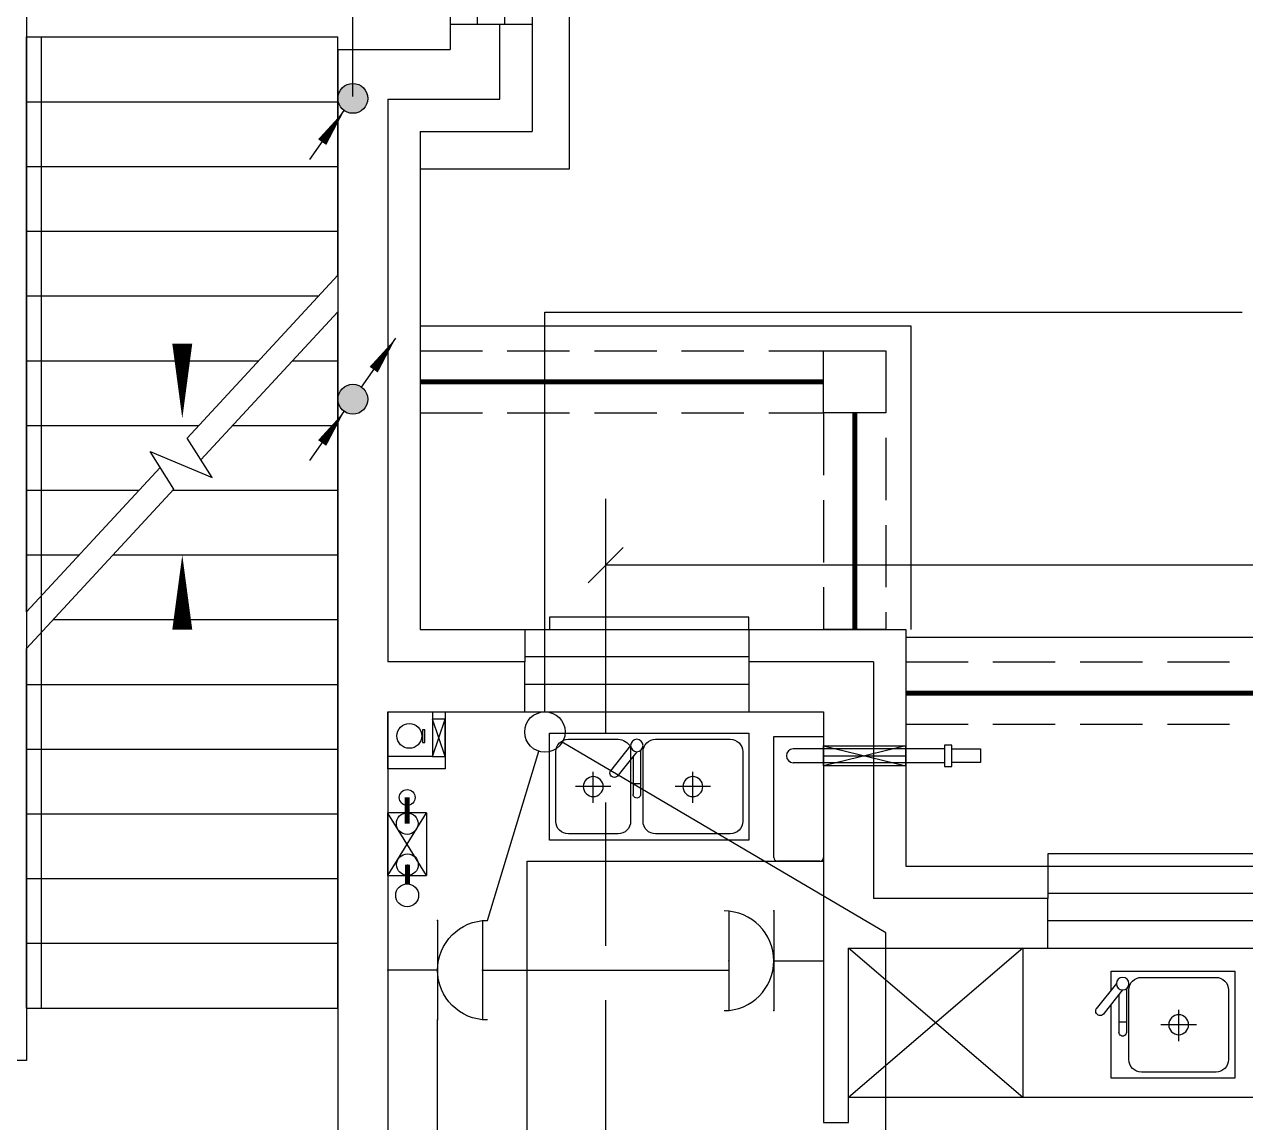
# Model space of a CAD drawing. Extents: x 4483434 to 4539506, y -104156 to -74067.
# Drawn here: x 4500369 to 4505272, y -84908 to -80497 of the extents above; entities that cross this region are included whole.
import ezdxf

# ---------------------------------------------------------------- set-up
doc = ezdxf.new("R2010")
doc.units = 0
doc.header["$LTSCALE"] = 1000
doc.header["$MEASUREMENT"] = 0
doc.linetypes.add('2标准层左边户_t8$0$DASH', pattern=[0.35, 0.25, -0.1])
doc.linetypes.add('DASH', pattern=[0.35, 0.25, -0.1])
for name, color, linetype in [('EQUIP-动力', 3, 'Continuous'), ('EQUIP-照明', 3, 'Continuous'), ('LAYER3', 7, 'Continuous'), ('LVTRY', 7, 'Continuous'), ('SURFACE', 6, 'Continuous'), ('TEL_TEXT', 7, 'Continuous'), ('图层1', 7, 'Continuous'), ('看线', 140, 'Continuous')]:
    doc.layers.add(name, color=color, linetype=linetype)
doc.styles.get("Standard").update_dxf_attribs({"font": 'gbenor.shx', "bigfont": 'gbcbig.shx'})

# ---------------------------------------------------------------- blocks, each defined once
blk = doc.blocks.new('jhgfjhj')
at = {"layer": '看线', "color": 11}
for points in [[(16380, 11860), (16380, 11910), (15580, 11910), (15580, 11860)], [(19280, 10910), (19280, 10960), (17580, 10960), (17580, 10910)]]:
    blk.add_lwpolyline(points, dxfattribs=at)
blk = doc.blocks.new('sgfhjgfh')
for p, q in [((0, -485.5), (0, 0)), ((0, 0), (200, 0)), ((200, 0), (200, -485.5)), ((200, -77.5), (530, -77.5)), ((357.5, -105), (342.5, -105)), ((185, -500.5), (15, -500.5))]:
    blk.add_line(p, q)
for points in [[(200, -37.5), (530, -37.5), (530, -117.5), (200, -117.5), (200, -37.5), (530, -117.5), (530, -37.5), (200, -117.5)], [(685.9, -50), (78, -50)], [(685.9, -105), (78, -105)]]:
    blk.add_lwpolyline(points)
for points in [[(685.9, -119.8), (714.5, -119.8), (714.5, -35.2), (685.9, -35.2)], [(685.9, -119.8), (714.5, -119.8), (714.5, -35.2), (685.9, -35.2)], [(830, -104.6), (714.5, -104.6), (714.5, -49.6), (830, -49.6)]]:
    blk.add_lwpolyline(points, close=True)
for centre, radius, start, end in [((78, -77.5), 27.5, 90, 270), ((15, -485.5), 15, 180, 270), ((185, -485.5), 15, 270, 0)]:
    blk.add_arc(centre, radius, start, end)
blk = doc.blocks.new('20190804-秦皇岛紫金湾$0$紫金湾户型平面08.02$0$厨房龙头')
for p, q in [((0, 25), (101.8, 106)), ((25, 0), (118.9, 74.7)), ((43.9, 15), (196, 15)), ((154.2, -14.8), (154.2, 15.2)), ((20, -15), (196, -15))]:
    blk.add_line(p, q)
blk.add_circle((0, 0), 25)
for centre, radius, start, end in [((110.4, 90.3), 17.8, 298.592, 118.592), ((196, 0), 15, 270, 90)]:
    blk.add_arc(centre, radius, start, end)
blk = doc.blocks.new('A$C743B0476')
for p, q in [((225, 149.4), (225, 274.6)), ((153.9, 215), (296.1, 215))]:
    blk.add_line(p, q)
blk.add_lwpolyline([(496.7, 352.7), (496.7, 430), (0, 430), (0, 0), (496.7, 0), (496.7, 296.3)])
blk.add_lwpolyline([(25, 355), (25, 75, 0.414214), (75, 25), (375, 25, 0.414214), (425, 75), (425, 355, 0.414214), (375, 405), (75, 405, 0.414214)], format="xyb", close=True)
blk.add_circle((225, 215), 40)
at = {"rotation": 270}
blk.add_blockref('20190804-秦皇岛紫金湾$0$紫金湾户型平面08.02$0$厨房龙头', (450, 380), dxfattribs=at)
blk = doc.blocks.new('YQB08131076')
at = {"layer": 'LVTRY'}
for p, q in [((-175, 149.4), (-175, 274.6)), ((225, 149.4), (225, 274.6)), ((-246.1, 215), (-103.9, 215)), ((153.9, 215), (296.1, 215))]:
    blk.add_line(p, q, dxfattribs=at)
blk.add_lwpolyline([(400, 430), (-400, 430), (-400, 0), (400, 0)], close=True, dxfattribs=at)
blk.add_lwpolyline([(-375, 355), (-375, 75, 0.414214), (-325, 25), (-25, 25, 0.414214), (25, 75), (25, 355, 0.414214), (-25, 405), (-325, 405, 0.414214)], format="xyb", close=True, dxfattribs=at)
blk.add_lwpolyline([(75, 374.8), (75, 75, 0.414214), (125, 25), (325, 25, 0.414214), (375, 75), (375, 355, 0.414214), (325, 405), (125, 405, 0.245545), (75, 374.8, 0.299238)], format="xyb", dxfattribs=at)
for centre in [(-175, 215), (225, 215)]:
    blk.add_circle(centre, 40, dxfattribs=at)
at = {"layer": 'LVTRY', "rotation": 270}
blk.add_blockref('20190804-秦皇岛紫金湾$0$紫金湾户型平面08.02$0$厨房龙头', (50, 380), dxfattribs=at)
blk = doc.blocks.new('A$C218D6D86')
at = {"linetype": '2标准层左边户_t8$0$DASH', "ltscale": 10}
for p, q in [((230, 550.5), (180, 700.5)), ((180, 550.5), (230, 700.5))]:
    blk.add_line(p, q, dxfattribs=at)
for points in [[(230, 730.5), (230, 500.5), (0, 500.5)], [(180, 730.5), (180, 550.5), (0, 550.5)]]:
    blk.add_lwpolyline(points)
blk.add_lwpolyline([(230, 550.5), (230, 700.5), (180, 700.5), (180, 550.5)], close=True, dxfattribs=at)
blk.add_lwpolyline([(139.2, 607.5), (149.2, 607.5), (149.2, 657.5), (139.2, 657.5)], close=True)
at = {"ltscale": 30}
blk.add_circle((86.6, 633.5), 50, dxfattribs=at)
at = {"layer": 'Defpoints', "color": 250}
blk.add_lwpolyline([(0, 500.5), (0, 730.5), (230, 730.5)], dxfattribs=at)
blk = doc.blocks.new('$equip$00001238')
for p, q in [((0.497, 0.95), (-0.497, 0.95)), ((0.5, 0.5), (-0.5, 0.5)), ((0, 0.5), (0, 0))]:
    blk.add_line(p, q)
blk.add_arc((0, 1), 0.5, 180, 0)
for p in [(0, 0.95), (-0.5, 0.5), (0.5, 0.5), (0, 0)]:
    blk.add_point(p)
at = {"flags": 9}
blk.add_attdef('A', (0, 0), '', height=0.00002, dxfattribs=at)
blk = doc.blocks.new('$TCHSYS$WIN2D')
for p, q in [((-0.5, 0.5), (0.5, 0.5)), ((0.5, 0.1667), (-0.5, 0.1667)), ((0.5, -0.1667), (-0.5, -0.1667)), ((-0.5, -0.5), (0.5, -0.5))]:
    blk.add_line(p, q)

msp = doc.modelspace()

# ---------------------------------------------------------------- hatches: boundary and pattern name
at = {"layer": 'LAYER3'}
h = msp.add_hatch(color=0, dxfattribs=at)
edge = h.paths.add_edge_path()
edge.add_arc((4501688, -80794.4), 60, 0, 360)
h = msp.add_hatch(color=0, dxfattribs=at)
edge = h.paths.add_edge_path()
edge.add_arc((4501688, -82002.8), 60, 0, 360)

# ---------------------------------------------------------------- linework, layer by layer
at = {"color": 7}
for p, q in [((4500378, -79297.8), (4500378, -84657.8)), ((4502278, -80497.3), (4502078, -80497.3)), ((4502078, -80497.3), (4502078, -80597.8)), ((4502278, -80797.8), (4502278, -80497.3)), ((4500378, -82856.9), (4500378, -80547.8)), ((4500378, -80547.8), (4501628, -80547.8)), ((4500438, -84447.8), (4500438, -80547.8)), ((4501628, -81503.8), (4501628, -80547.8)), ((4501628, -80597.8), (4502078, -80597.8)), ((4501628, -80597.8), (4501628, -83157.8)), ((4501828, -80797.8), (4502278, -80797.8)), ((4501828, -80797.8), (4501828, -83057.8)), ((4500378, -80807.8), (4501628, -80807.8)), ((4500378, -81067.8), (4501628, -81067.8)), ((4500378, -81327.8), (4501628, -81327.8)), ((4501022.8, -82158.9), (4501628, -81503.8)), ((4500378, -81587.8), (4501550.4, -81587.8)), ((4501078.1, -82246.5), (4501628, -81651.1)), ((4501628, -84447.8), (4501628, -81651.1)), ((4500378, -81847.8), (4501310.2, -81847.8)), ((4501446.3, -81847.8), (4501628, -81847.8)), ((4500378, -82107.8), (4501070, -82107.8)), ((4501206.2, -82107.8), (4501628, -82107.8)), ((4501122.5, -82316.8), (4501022.8, -82158.9)), ((4500969.7, -82363.8), (4500874.4, -82212.9)), ((4500874.4, -82212.9), (4501122.5, -82316.8)), ((4500378, -82856.9), (4500914.4, -82276.3)), ((4500378, -83004.3), (4500969.7, -82363.8)), ((4500378, -82367.8), (4500829.9, -82367.8)), ((4500966, -82367.8), (4501628, -82367.8)), ((4500378, -82627.8), (4500589.7, -82627.8)), ((4500725.8, -82627.8), (4501628, -82627.8)), ((4500485.6, -82887.8), (4501628, -82887.8)), ((4500378, -84447.8), (4500378, -83004.3)), ((4502378, -83057.8), (4501828, -83057.8)), ((4502378, -83257.8), (4502378, -83057.8)), ((4503778, -83057.8), (4503278, -83057.8)), ((4503278, -83057.8), (4503278, -83257.8)), ((4503778, -83057.8), (4503778, -84007.8)), ((4500378, -83147.8), (4501628, -83147.8)), ((4501628, -83157.8), (4501628, -86107.8)), ((4501828, -83257.8), (4501828, -86207.8)), ((4501828, -83257.8), (4502378, -83257.8)), ((4503278, -83257.8), (4503578, -83257.8)), ((4503578, -83257.8), (4503578, -84107.8)), ((4500378, -83407.8), (4501628, -83407.8)), ((4500378, -83667.8), (4501628, -83667.8)), ((4500378, -83927.8), (4501628, -83927.8)), ((4504478, -84007.8), (4503778, -84007.8)), ((4504478, -84207.8), (4504478, -84007.8)), ((4503578, -84107.8), (4503578, -84907.8)), ((4500378, -84187.8), (4501628, -84187.8)), ((4504378, -84807.6), (4503678, -84207.8)), ((4504378, -84207.8), (4503678, -84807.6)), ((4503678, -84907.8), (4503678, -84207.8)), ((4503678, -84207.8), (4504478, -84207.8)), ((4504378, -84207.8), (4504378, -84807.6)), ((4500378, -84447.8), (4501628, -84447.8)), ((4500378, -84657.8), (4500278, -84657.8)), ((4503578, -84907.8), (4503678, -84907.8))]:
    msp.add_line(p, q, dxfattribs=at)
at = {"color": 7, "linetype": 'DASH'}
for p, q in [((4501958, -81807.8), (4503828, -81807.8)), ((4501958, -81807.8), (4501958, -82057.8)), ((4503828, -81807.8), (4503828, -82927.8)), ((4501958, -82057.8), (4503578, -82057.8)), ((4503578, -82057.8), (4503578, -82927.8)), ((4503828, -82927.8), (4503578, -82927.8)), ((4503908, -83057.8), (4506748, -83057.8)), ((4503908, -83057.8), (4503908, -83307.8)), ((4503908, -83307.8), (4506748, -83307.8))]:
    msp.add_line(p, q, dxfattribs=at)
at = {"color": 7, "ltscale": 1000}
for p, q in [((4501906.1, -83707.2), (4501906.1, -83602.1)), ((4501907.2, -83871.9), (4501907.2, -83948.8))]:
    msp.add_line(p, q, dxfattribs=at)
at = {"color": 7, "lineweight": -3}
for p, q in [((4501828, -83663), (4501983.4, -83663)), ((4501828, -83915.1), (4501983.4, -83664.2)), ((4501828, -83915.1), (4501828, -83664.2)), ((4501983.4, -83915.1), (4501828, -83665.6)), ((4501983.4, -83664.2), (4501983.4, -83915.1)), ((4501828, -83915.1), (4501983.4, -83915.1))]:
    msp.add_line(p, q, dxfattribs=at)
at = {"color": 7}
for points in [[(4501958, -81077.8), (4502558, -81077.8), (4502558, -78817.3), (4501678, -78817.3), (4501528, -78917.3), (4501528, -78967.3)], [(4501958, -81707.8), (4503928, -81707.8), (4503928, -82927.8)], [(4503908, -82957.8), (4506748, -82957.8)], [(4503578, -87007.8), (4502388, -87007.8), (4502388, -83857.8), (4503578, -83857.8)]]:
    msp.add_lwpolyline(points, dxfattribs=at)
for points in [[(4501003, -80432.5, 0, 0, 0), (4501003, -82080.1, 0, 80, 0), (4501003, -81780.1, 0, 0, 0)], [(4501003, -84505.3, 0, 0, 0), (4501003, -82627.8, 0, 80, 0), (4501003, -82927.8, 0, 0, 0)]]:
    msp.add_lwpolyline(points, format="xyseb", dxfattribs=at)
for points in [[(4503828, -82057.8), (4503578, -82057.8), (4503578, -81807.8), (4503828, -81807.8)], [(4506878, -84207.8), (4506878, -84807.6), (4503678, -84807.6), (4503678, -84207.8)]]:
    msp.add_lwpolyline(points, close=True, dxfattribs=at)
at = {"color": 7, "const_width": 20}
for points in [[(4503578, -81932.8), (4501958, -81932.8)], [(4503703, -82057.8), (4503703, -82927.8)], [(4503908, -83182.8), (4506748, -83182.8)], [(4501906.1, -83602.1), (4501906.1, -83707.2)], [(4501907.2, -83871.9), (4501907.2, -83948.8)]]:
    msp.add_lwpolyline(points, dxfattribs=at)
at = {"color": 7, "lineweight": -3}
for centre, radius in [((4501906.1, -83602.1), 31.7), ((4501905.9, -83994.9), 46)]:
    msp.add_circle(centre, radius, dxfattribs=at)
for centre, start_param, end_param in [((4501906.1, -83707.2), 1.57079538586717, 7.853980693046755), ((4501907.2, -83871.9), 1.570796, 7.853981)]:
    msp.add_ellipse(centre, major_axis=(43.5, 0), ratio=0.999997, start_param=start_param, end_param=end_param, dxfattribs=at)
at = {"layer": 'EQUIP-照明', "color": 3}
msp.add_circle((4502458.9, -83338.9), 81.1, dxfattribs=at)
at = {"layer": 'LAYER3', "color": 0}
for p, q in [((4501515.6, -81039.9), (4501653.5, -80843.5)), ((4501722.5, -81953.7), (4501860.4, -81757.3)), ((4501515.6, -82248.3), (4501653.5, -82051.9))]:
    msp.add_line(p, q, dxfattribs=at)
for points in [[(4501653.5, -80843.5, 0, 40, 0), (4501564.6, -80970.1, 40, 40, 0)], [(4501860.4, -81757.3, 0, 40, 0), (4501771.5, -81883.9, 40, 40, 0)], [(4501653.5, -82051.9, 0, 40, 0), (4501564.6, -82178.5, 40, 40, 0)]]:
    msp.add_lwpolyline(points, format="xyseb", dxfattribs=at)
for centre in [(4501688, -80794.4), (4501688, -82002.8)]:
    msp.add_circle(centre, 60, dxfattribs=at)
at = {"layer": 'SURFACE'}
for p, q in [((4502408, -80497.3), (4502278, -80497.3)), ((4502408, -80497.3), (4502408, -80927.8)), ((4501958, -80927.8), (4502408, -80927.8)), ((4501958, -80927.8), (4501958, -82927.8)), ((4501958, -82927.8), (4502378, -82927.8)), ((4502378, -82927.8), (4502378, -83057.8)), ((4503278, -82927.8), (4503278, -83057.8)), ((4503278, -82927.8), (4503908, -82927.8)), ((4503908, -82927.8), (4503908, -83877.8)), ((4503908, -83877.8), (4504478, -83877.8)), ((4504478, -83877.8), (4504478, -84007.8))]:
    msp.add_line(p, q, dxfattribs=at)
at = {"layer": 'TEL_TEXT'}
for p, q in [((4502458.9, -81652.8), (4505258.2, -81652.8)), ((4502458.9, -83257.8), (4502458.9, -81652.8))]:
    msp.add_line(p, q, dxfattribs=at)
at = {"layer": 'TEL_TEXT', "color": 0}
for p, q in [((4502773.7, -82598.3), (4502632.3, -82739.7)), ((4506842, -82669), (4502703, -82669))]:
    msp.add_line(p, q, dxfattribs=at)
at = {"layer": '图层1', "color": 4}
for p, q in [((4501688, -80787.4), (4501688, -80195.5)), ((4502703, -83343.5), (4502703, -82403)), ((4503828, -84146.1), (4502528.8, -83380.1)), ((4502228, -84095.7), (4502435.2, -83416.5)), ((4502703, -84197.9), (4502703, -83622.1)), ((4503828, -85507.5), (4503828, -84146.1)), ((4502208, -84295.7), (4503198, -84295.7)), ((4502703, -85140.1), (4502703, -84415.7)), ((4502028, -86857.8), (4502028, -84495.7))]:
    msp.add_line(p, q, dxfattribs=at)

# ---------------------------------------------------------------- block references
at = {"color": 7, "xscale": 800, "yscale": -330, "zscale": 330, "rotation": 270.0000133149913}
msp.add_blockref('$TCHSYS$WIN2D', (4502243, -80097.3), dxfattribs=at)
at = {"color": 7}
for name, p in [('jhgfjhj', (4486898, -94787.8)), ('A$C218D6D86', (4501828, -83988.2)), ('sgfhjgfh', (4503378, -83357.3))]:
    msp.add_blockref(name, p, dxfattribs=at)
at = {"color": 7, "yscale": -330, "zscale": 330}
for p, xscale in [((4502828, -83092.8), 900), ((4505328, -84042.8), 1700)]:
    msp.add_blockref('$TCHSYS$WIN2D', p, dxfattribs=dict(at, xscale=xscale))
at = {"color": 7, "xscale": -1}
for name, p in [('YQB08131076', (4502878, -83773.4)), ('A$C743B0476', (4505228.6, -84729.7))]:
    msp.add_blockref(name, p, dxfattribs=at)
at = {"layer": 'EQUIP-动力', "color": 4, "yscale": 400, "zscale": 400}
for p, xscale, rotation in [((4503578, -84258), 400, 90.00000000000003), ((4501828, -84295.7), -400, 270)]:
    msp.add_blockref('$equip$00001238', p, dxfattribs=dict(at, xscale=xscale, rotation=rotation))

doc.saveas('drawing.dxf')
